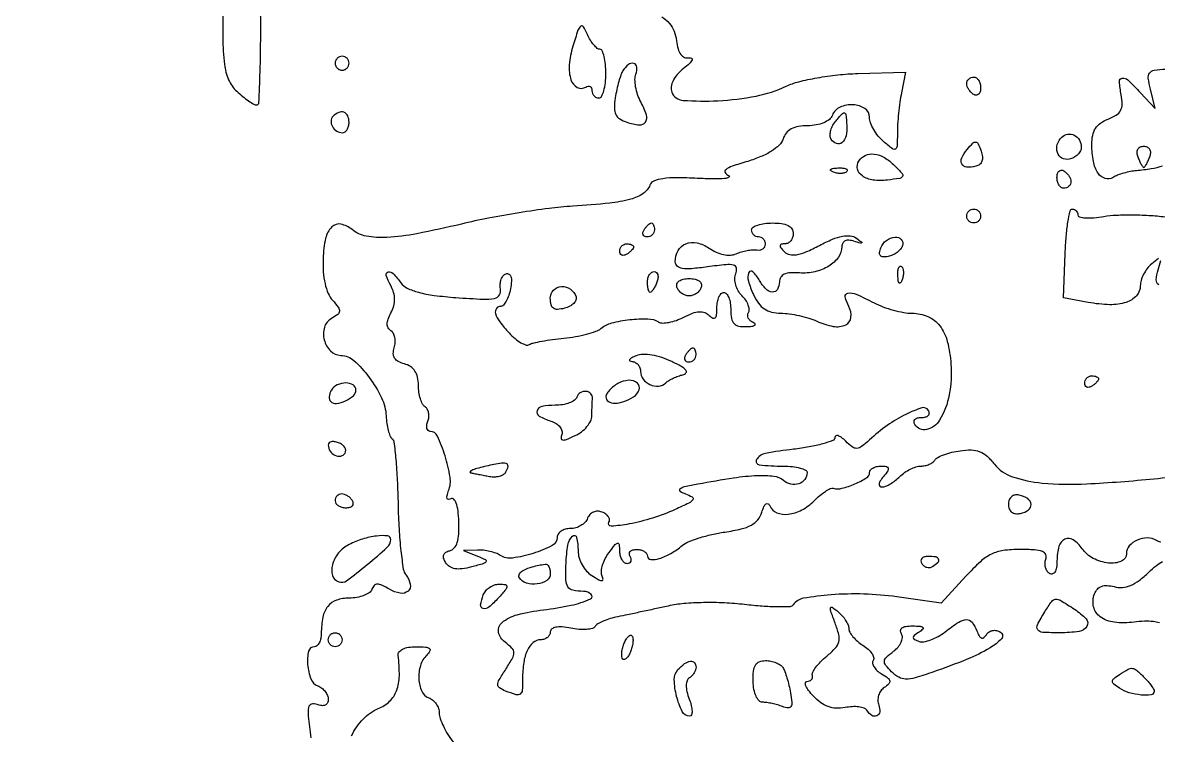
# Model space of a CAD drawing. Extents: x 0 to 4160, y 0 to 3120.
# Drawn here: x 3334 to 3497.6, y 1982.2 to 2084.8 of the extents above; entities that cross this region are included whole.
import ezdxf

# ---------------------------------------------------------------- set-up
doc = ezdxf.new("R2010")
doc.units = 0

msp = doc.modelspace()

# ---------------------------------------------------------------- linework, layer by layer
for points in [[(4159.499279, 606.274193, 0.000001), (4159.667734, 974.478125, 0.000057), (4159.806661, 1380.08378, 0.000034), (4159.883999, 1862.25), (4160, 3120), (3296.563358, 3120), (2433.126717, 3120)], [(757.647081, 3119.740147, 0.000002), (520.492565, 3119.487217, 0.4139)], [(1964.75, 0.149832, 0.000016), (2717.930904, 0.232101, 0.000028), (3351.473438, 0.357111)], [(3362.833989, 2091.705702, 0.002941), (3362.816257, 2082.661292, 0.02849), (3363.049606, 2078.833432, 0.0726), (3363.646093, 2076.61616, 0.103626), (3364.817173, 2074.955702, 0.017301), (3365.678932, 2074.206828, 0.021463), (3366.532328, 2073.574208, 0.020384), (3367.2792, 2073.111943, 0.12877), (3367.708187, 2072.999048, 0.402619), (3368.023688, 2073.301522, 0.002315), (3368.186134, 2077.772092, 0.007613), (3368.272511, 2083.017759, 0.004566), (3368.223333, 2089.249048, -0.006128)], [(3426.055422, 2085.685429, -0.069688), (3427.157331, 2084.715527, -0.081878), (3427.8394, 2083.59422, -0.067208), (3428.185135, 2082.233863, 0.039174), (3428.413401, 2081.065699, 0.091397), (3428.802384, 2080.267729, 0.13545), (3429.338861, 2079.846462, 0.145465), (3430, 2079.775103, -0.17812), (3430.365656, 2079.7119, -0.400947), (3430.437726, 2079.465403, -0.087473), (3430.049217, 2078.957194, -0.018738), (3429.201221, 2078.234007, 0.043348), (3428.29102, 2077.377013, 0.066559), (3427.684235, 2076.482293, 0.082173), (3427.417365, 2075.616612, 0.126027), (3427.507472, 2074.841123, 0.292291), (3429.127681, 2073.645725, 0.029505), (3434.150042, 2073.60595, 0.034966), (3439.641838, 2074.273593, 0.061765), (3443.978357, 2075.683077, -0.047824), (3445.791497, 2076.328645, -0.017697), (3448.445173, 2076.897274, -0.017246), (3451.42352, 2077.320657, -0.019058), (3454.326326, 2077.520124), (3461.195937, 2077.729687), (3460.597969, 2074.739844, 0.014766), (3460.368733, 2073.387113, 0.009141), (3460.175653, 2071.78661, 0.009166), (3460.042756, 2070.197649, 0.016279), (3460, 2068.884787, -0.009383), (3459.965531, 2067.048152, -0.258112), (3459.724911, 2066.649209, -0.304593), (3459.291855, 2066.678902, -0.012078), (3458, 2067.732028, -0.045548), (3457.234731, 2068.51861, -0.040091), (3456.5875, 2069.463665, -0.042197), (3456.142904, 2070.417907, -0.088144), (3456, 2071.222241, 0.252022), (3455.334306, 2072.459064, 0.133666), (3453.633935, 2073.017865, 0.119003), (3451.73829, 2072.662855, 0.198124), (3450.638374, 2071.5, -0.135318), (3450.200584, 2070.906334, -0.066485), (3449.38595, 2070.425068, -0.056382), (3448.312287, 2070.106788, -0.043915), (3447.098772, 2070, 0.04123), (3445.734603, 2069.887318, 0.081336), (3444.707728, 2069.538862, 0.100479), (3443.986154, 2068.94363, 0.093631), (3443.531686, 2068.099835, -0.124381), (3442.988983, 2067.224169, -0.051049), (3441.882512, 2066.353898, -0.042148), (3440.337472, 2065.549108, -0.027223), (3438.43551, 2064.87302, 0.00965), (3436.203512, 2064.166882, 0.0807), (3435.270863, 2063.673294, 0.398459), (3435.199408, 2063.243199, 0.148296), (3435.721211, 2062.818963, -0.636963), (3435.732619, 2062.582976, -0.099802), (3435.118438, 2062.402474, -0.025574), (3433.489109, 2062.34418, -0.009222), (3431.171343, 2062.422589, 0.011583), (3428.188249, 2062.509406, 0.036727), (3426.197101, 2062.37482, 0.058683), (3424.923128, 2062.038449, 0.210273), (3424.344024, 2061.454129, -0.155333), (3423.369835, 2060.236068, -0.080446), (3421.57835, 2059.420011, -0.041603), (3418.55011, 2058.857287, -0.008993), (3413.237788, 2058.417568, 0.015687), (3409.814276, 2058.088001, 0.007872), (3405.513283, 2057.46836, 0.007808), (3401.080903, 2056.687219, 0.011452), (3397.212007, 2055.850601, -0.010742), (3390.770319, 2054.448054, -0.03551), (3386.462269, 2053.92024, -0.056604), (3383.473043, 2054.106313, -0.130094), (3381.443412, 2055.046964, 0.122524), (3379.825471, 2055.826309, 0.251853), (3378.516363, 2055.437957, 0.146274), (3377.622709, 2053.796208, 0.042059), (3377.261273, 2050.894574, 0.027612), (3377.290741, 2048.975332, 0.037727), (3377.542175, 2047.265208, 0.043476), (3377.989931, 2045.859165, 0.085298), (3378.617238, 2044.870454, -0.021623), (3379.453507, 2043.861992, -0.179143), (3379.623319, 2043.302273, -0.219744), (3379.370689, 2042.831565, -0.033863), (3378.459142, 2042.237073, 0.194752), (3377.46145, 2040.992924, 0.136446), (3377.425107, 2039.175818, 0.134883), (3378.334047, 2037.585987, 0.189835), (3379.817388, 2036.944671, -0.17721), (3381.705755, 2036.182432, -0.048654), (3383.901577, 2033.773441, -0.0489), (3385.687032, 2030.822922, -0.100027), (3386.345776, 2028.211186, 0.023102), (3386.447122, 2027.134789, 0.028165), (3386.64455, 2026.142432, 0.028692), (3386.899598, 2025.346409, 0.142131), (3387.18121, 2024.975817, -0.206902), (3387.468972, 2024.478009, -0.005853), (3387.731814, 2021.968967, -0.011007), (3387.945225, 2018.953602, -0.007236), (3388.064111, 2015.475817, 0.009726), (3388.202224, 2011.949843, 0.013284), (3388.472651, 2008.782326, 0.01008), (3388.818002, 2006.179161, 0.131505), (3389.206564, 2005.293805, -0.115475), (3389.830402, 2003.986184, -0.277344), (3389.499806, 2003.007865, -0.223215), (3388.365903, 2002.700628, -0.089823), (3386.822986, 2003.270479, 0.021957), (3385.731255, 2003.851466, 0.113791), (3385.068614, 2003.998627, 0.20759), (3384.619711, 2003.799537, 0.099461), (3384.286013, 2003.25, -0.158031), (3383.912946, 2002.770222, -0.057689), (3383.140965, 2002.367188, -0.049978), (3382.132199, 2002.092309, -0.041563), (3381.023655, 2002, 0.082724), (3379.19087, 2001.694678, 0.143713), (3377.941461, 2000.810956, 0.11974), (3377.226473, 1999.257554, 0.048292), (3377, 1996.918213, -0.050159), (3376.926179, 1996.184194, -0.070137), (3376.70625, 1995.563475, -0.090276), (3376.381752, 1995.1459, -0.184582), (3376, 1995, 0.348299), (3375.166863, 1994.339513, 0.079821), (3375.030542, 1992.418838, 0.069472), (3375.507755, 1990.354387, 0.212751), (3376.5, 1989.361626, -0.07261), (3377.07344, 1989.039833, -0.063983), (3377.559375, 1988.555128, -0.066863), (3377.888162, 1987.987943, -0.098269), (3378, 1987.424396, -0.110425), (3377.884563, 1986.908076, -0.17683), (3377.56731, 1986.593704, -0.139435), (3377.056689, 1986.514591, -0.060834), (3376.385399, 1986.68235, 0.157687), (3375.594083, 1986.724813, 0.289199), (3375.170798, 1986.269145, 0.072663), (3375.119462, 1985.001132, 0.006851), (3375.487965, 1981.900965, 0.013637)], [(3498.20938, 2064.188213, -0.041929), (3496.568565, 2063.777115, -0.02116), (3494.449502, 2063.522952, 0.029095), (3493.5684, 2063.403067, 0.021793), (3492.616142, 2063.173074, 0.022195), (3491.735954, 2062.876551, 0.046094), (3491.087699, 2062.554201, -0.215587), (3489.934084, 2062.404671, -0.176305), (3488.93026, 2063.159575, -0.098297), (3488.245153, 2064.869846, -0.044912), (3488.015313, 2067.274751, -0.049953), (3488.142244, 2068.616726, -0.094366), (3488.546337, 2069.621718, -0.099427), (3489.274135, 2070.374264, -0.06022), (3490.375135, 2070.952526, 0.048712), (3491.535784, 2071.528536, 0.129755), (3492.16422, 2072.196774, 0.126681), (3492.389398, 2073.098841, 0.045404), (3492.258558, 2074.427775, -0.027243), (3491.994464, 2076.380757, -0.403811), (3492.393972, 2076.867148, -0.222972), (3493.202786, 2076.596255, -0.013778), (3495.033936, 2074.75), (3497.145782, 2072.5), (3496.464483, 2075.25, -0.026574), (3496.157106, 2076.850684, -0.197553), (3496.347561, 2077.585821, -0.19508), (3497.00177, 2077.979658, -0.025839), (3498.641592, 2078.152314, 0.00423)], [(3497.622917, 2050.897548, 0.010585), (3496.644246, 2050.119713, 0.056697), (3496.015011, 2049.464007, 0.043441), (3495.482997, 2048.624226, 0.044529), (3495.119767, 2047.737733, 0.075109), (3495, 2046.944943, -0.187444), (3494.443128, 2045.5117, -0.13115), (3492.967348, 2044.568251, -0.084064), (3490.598338, 2044.233773, -0.039514), (3487.513709, 2044.563406), (3483.939991, 2045.23384), (3484.175664, 2051.61692, -0.011664), (3484.323235, 2054.064062, -0.01911), (3484.575442, 2056.12497, -0.013711), (3484.881501, 2057.738937, -0.352604), (3485.205668, 2058, -0.105228), (3485.508749, 2057.9355, -0.099197), (3485.766665, 2057.752492, -0.096373), (3485.939538, 2057.479056, -0.093175), (3486, 2057.157418, 0.350351), (3486.230238, 2056.869168, 0.041278), (3487.101562, 2056.746078, 0.035146), (3488.312213, 2056.76113, 0.020647), (3489.75, 2056.94031, -0.030323), (3491.565646, 2057.131005, -0.013418), (3493.977229, 2057.172447, -0.013224), (3496.542356, 2057.07981, -0.017363), (3498.87461, 2056.852238, 0.034861)], [(3497.649755, 2047.10613, -0.268284), (3497.302547, 2047.827831, -0.057944), (3497.576858, 2049.242158, 0.007877), (3497.97913, 2050.582476, 0.27989)], [(3497.942526, 2010.026643, -0.076708), (3497.340242, 2010.284098, 0.140375), (3496.043171, 2010.654475, 0.102892), (3494.570405, 2010.346959, 0.110343), (3493.419273, 2009.506408, 0.182045), (3493, 2008.393011, -0.303014), (3492.272338, 2007.30255, -0.127147), (3490.441016, 2007.042643, -0.09208), (3488.223606, 2007.717885, -0.120717), (3486.636621, 2009.108409, 0.089858), (3485.343621, 2010.388931, 0.26724), (3484.146088, 2010.483782, 0.218225), (3483.278887, 2009.449697, 0.067134), (3483, 2007.381966, -0.034086), (3482.932397, 2006.391469, -0.097741), (3482.709199, 2005.742293, -0.200144), (3482.360729, 2005.477545, -0.204849), (3481.931826, 2005.542134, -0.109884), (3481.564485, 2005.900093, -0.081902), (3481.33511, 2006.419289, -0.076891), (3481.27569, 2007.017004, -0.078162), (3481.400442, 2007.601151, 0.199875), (3481.382092, 2008.253014, 0.199768), (3480.906519, 2008.699407, 0.075459), (3479.775786, 2008.938975, 0.014538), (3477.67747, 2009, 0.03349), (3475.253263, 2008.837443, 0.081428), (3473.544369, 2008.315537, 0.071112), (3471.957254, 2007.227657, 0.021119), (3469.871638, 2005.143246), (3466.325566, 2001.286493), (3459.912783, 2002.17614, 0.026731), (3455.181172, 2002.576444, 0.027108), (3450.456097, 2002.46656, 0.023521), (3446.471476, 2001.967945, 0.203421), (3445, 2001.018771, -0.237551), (3444.534083, 2000.759504, -0.011915), (3442.7375, 2000.728043, -0.017014), (3440.527049, 2000.817268, -0.011286), (3438, 2001.063005, 0.018391), (3435.100996, 2001.303392, 0.016169), (3432.064567, 2001.344743, 0.016763), (3429.236325, 2001.196854, 0.03252), (3427, 2000.857075, -0.000996), (3425.074737, 2000.439051, -0.00081), (3423.010467, 1999.998649, -0.000818), (3421.107529, 1999.599143, -0.002137), (3419.73776, 1999.320012, 0.023844), (3418.641705, 1999.046635, 0.027758), (3417.632259, 1998.680888, 0.028469), (3416.827019, 1998.281897, 0.125722), (3416.448987, 1997.917459, -0.194794), (3416.052733, 1997.627053, -0.043366), (3415.207262, 1997.489742, -0.038889), (3414.133607, 1997.493408, -0.029069), (3412.961227, 1997.657755, 0.026754), (3411.701563, 1997.840282, 0.067203), (3410.77644, 1997.799734, 0.118306), (3410.212057, 1997.552068, 0.234606), (3410, 1997.125, -0.123043), (3409.892791, 1996.695939, -0.100771), (3409.590803, 1996.330469, -0.090965), (3409.1391, 1996.084916, -0.07929), (3408.606989, 1996, 0.179114), (3407.533287, 1995.602622, 0.10663), (3406.698877, 1994.503644, 0.072831), (3406.17005, 1992.741409, 0.036549), (3406, 1990.418213, -0.015644), (3405.946521, 1988.709348, -0.222587), (3405.661014, 1988.187479, -0.236296), (3405.088448, 1988.090325, -0.017604), (3403.545902, 1988.620759, -0.055864), (3402.691782, 1989.063277, -0.254571), (3402.440991, 1989.541946, -0.129632), (3402.638509, 1990.245312, -0.012112), (3403.59639, 1991.787453, 0.015701), (3404.559448, 1993.363048, 0.137473), (3404.755302, 1994.149718, 0.193196), (3404.475356, 1994.792203, 0.036721), (3403.48389, 1995.635438, -0.18375), (3402.546507, 1997.078815, -0.277021), (3403.016305, 1998.459593, -0.112985), (3405.236551, 1999.607974, -0.033622), (3409.013426, 2000.315184, 0.022432), (3412.986103, 2000.96748, 0.055628), (3415.78229, 2001.890206, 0.534782), (3415.885976, 2002.537882, 0.18613), (3414.802984, 2002.969591, -0.042939), (3413.253326, 2003.120537, -0.20948), (3412.540545, 2003.603913, -0.136203), (3412.242143, 2004.599682, -0.015069), (3412.265477, 2007, -0.030767), (3412.532828, 2009.628318, -0.156453), (3413.194808, 2010.921011, -0.596118), (3413.791166, 2010.744356, -0.051969), (3414, 2008.740547, 0.075496), (3414.145042, 2007.785431, 0.052929), (3414.576631, 2006.784696, 0.052682), (3415.211967, 2005.891355, 0.072397), (3415.963, 2005.25518, 0.010652), (3416.999624, 2004.638095, 0.136194), (3417.434207, 2004.529478, 0.448837), (3417.591249, 2004.715464, 0.056022), (3417.440934, 2005.293327, -0.119337), (3417.360001, 2005.917936, -0.048172), (3417.536121, 2006.765141, -0.044073), (3417.911854, 2007.680969, -0.042501), (3418.446131, 2008.528694, -0.007327), (3419.356976, 2009.697546, -0.189674), (3419.698377, 2009.892693, -0.426659), (3419.909306, 2009.728258, -0.020981), (3419.968197, 2008.75, 0.058472), (3420.059091, 2008.080719, 0.076549), (3420.301744, 2007.514062, 0.094319), (3420.652537, 2007.134081, 0.160671), (3421.059017, 2007, 0.108972), (3421.413961, 2007.078288, 0.182303), (3421.6254, 2007.29375, 0.161196), (3421.656512, 2007.6179, 0.082592), (3421.5, 2008, -0.139169), (3421.392057, 2008.379648, -0.191142), (3421.521475, 2008.70625, -0.138808), (3421.889346, 2008.926733, -0.066118), (3422.440983, 2009, -0.060238), (3423.037172, 2008.927911, -0.078981), (3423.542039, 2008.715469, -0.097107), (3423.880099, 2008.400824, -0.158213), (3424, 2008.031385, 0.397513), (3424.457546, 2007.546815, 0.088889), (3425.697857, 2007.69632, 0.056438), (3427.372207, 2008.4241, 0.043913), (3429, 2009.563134, -0.077665), (3429.879156, 2010.09408, -0.020498), (3431.428107, 2010.654744, -0.020297), (3433.265679, 2011.154837, -0.019591), (3435.159513, 2011.511108, 0.020698), (3437.484221, 2011.953765, 0.065303), (3438.965944, 2012.511442, 0.09854), (3439.902986, 2013.279849, 0.097964), (3440.476814, 2014.349974, -0.027498), (3440.783706, 2015.185816, -0.128143), (3441.096556, 2015.587453, -0.337353), (3441.389318, 2015.588451, -0.13378), (3441.650635, 2015.25, 0.204), (3442.632722, 2014.284648, 0.1236), (3444.274788, 2014.072682, 0.093376), (3446.223346, 2014.683543, 0.073983), (3448, 2016, -0.022043), (3448.820721, 2016.751378, -0.029308), (3449.632813, 2017.354301, -0.029555), (3450.339775, 2017.759972, -0.182001), (3450.75, 2017.801875, 0.129366), (3452.021645, 2017.800648, 0.03778), (3453.886786, 2018.443388, 0.03449), (3455.576568, 2019.315258, 0.262145), (3456, 2020.067388, -0.169676), (3456.124325, 2020.4232, -0.094479), (3456.476593, 2020.726045, -0.075086), (3457.001816, 2020.930852, -0.055536), (3457.622445, 2021, -0.035496), (3458.434686, 2020.942264, -0.304492), (3458.691858, 2020.71069, -0.217533), (3458.618371, 2020.310961, -0.020633), (3458, 2019.5, 0.031399), (3457.541636, 2018.871272, 0.1101), (3457.371811, 2018.402913, 0.253076), (3457.480517, 2018.120306, 0.178832), (3457.806127, 2018, 0.099591), (3458.312718, 2018.101915, 0.033637), (3458.989032, 2018.440625, 0.031899), (3459.705609, 2018.925961, 0.031584), (3460.357143, 2019.5, -0.044167), (3461.042678, 2020.074053, -0.036728), (3461.860789, 2020.559375, -0.038195), (3462.682209, 2020.892849, -0.077477), (3463.369554, 2021, 0.05284), (3463.988632, 2021.065608, 0.048695), (3464.598311, 2021.259882, 0.052039), (3465.109552, 2021.545699, 0.101209), (3465.428743, 2021.884704, -0.13768), (3465.831849, 2022.255432, -0.029067), (3466.716513, 2022.641855, -0.028391), (3467.829697, 2022.982474, -0.023615), (3469.044826, 2023.219887, -0.042248), (3470.642631, 2023.317928, -0.087718), (3471.863217, 2023.072854, -0.088841), (3472.915969, 2022.426892, -0.044206), (3473.991839, 2021.283245, 0.146213), (3476.575365, 2019.462488, 0.05814), (3480.862703, 2018.56035, 0.036274), (3487.285378, 2018.440044, 0.011018), (3497, 2019.178033, -0.004403), (3501.688521, 2019.596651, -0.002861)], [(3497.759057, 1998.44305, 0.042246), (3496.855545, 1998.615855, 0.035961), (3495.597588, 1998.656934, 0.021439), (3494.103982, 1998.534005, -0.060142), (3491.271909, 1998.520272, -0.126697), (3489.23437, 1999.304336, -0.182803), (3488.27166, 2000.742829, -0.14975), (3488.400276, 2002.600719, -0.091672), (3488.816821, 2003.28128, -0.122105), (3489.414703, 2003.686563, -0.102176), (3490.217745, 2003.807163, -0.050342), (3491.242324, 2003.646882, 0.08447), (3492.41575, 2003.544254, 0.078334), (3493.590362, 2003.828778, 0.062114), (3494.835573, 2004.538549, 0.03047), (3496.230173, 2005.720519, -0.021092), (3497.294618, 2006.657515, -0.048206), (3498.186363, 2007.245961, -0.106138)], [(3381.364076, 1982.166883, -0.078108), (3383.025624, 1984.584881, -0.105424), (3385.205588, 1986.085157, 0.091852), (3386.846379, 1987.150539, 0.113875), (3387.84917, 1988.664746, 0.086768), (3388.247964, 1990.794963, 0.035289), (3388.074646, 1993.75, -0.205228), (3388.215387, 1994.247481, -0.110274), (3388.723963, 1994.650898, -0.073757), (3389.565038, 1994.914477, -0.03913), (3390.656163, 1995, -0.015838), (3392.033494, 1994.956362, -0.150468), (3392.578367, 1994.75, -0.372956), (3392.649915, 1994.389845, -0.066987), (3392.2, 1993.8, 0.121706), (3391.293178, 1992.298033, 0.087624), (3391.04577, 1990.347259, 0.096665), (3391.477391, 1988.593989, 0.194985), (3392.5, 1987.638374, -0.085513), (3393.073424, 1987.296966, -0.066244), (3393.559375, 1986.754904, -0.066056), (3393.887866, 1986.102834, -0.08388), (3394, 1985.439114, 0.084026), (3394.134884, 1984.642146, 0.028069), (3394.5875, 1983.545522, 0.027022), (3395.23455, 1982.365571, 0.027731), (3396, 1981.272871, -0.031515)]]:
    msp.add_lwpolyline(points, format="xyb")
for points in [[(3413.240796, 2081.432925, 0.053891), (3412.729704, 2078.776907, 0.098206), (3412.978598, 2076.590693, 0.197733), (3413.875475, 2075.524961, 0.264514), (3415.113307, 2075.570027, -0.096707), (3415.451507, 2075.69762, -0.174428), (3415.739534, 2075.645971, -0.171182), (3415.932242, 2075.421269, -0.09272), (3416, 2075.059017, 0.093332), (3416.076123, 2074.654762, 0.09642), (3416.29375, 2074.311086, 0.099167), (3416.618444, 2074.081062, 0.105053), (3417, 2074, 0.277684), (3417.385692, 2074.232098, 0.052312), (3417.70625, 2075.028125, 0.042582), (3417.927458, 2076.158889, 0.027026), (3418, 2077.5, 0.022838), (3417.938699, 2078.841371, 0.036553), (3417.751139, 2079.971875, 0.041875), (3417.481097, 2080.783531, 0.300023), (3417.152814, 2081, -0.175065), (3416.763265, 2081.140705, -0.043984), (3416.276222, 2081.623621, -0.039531), (3415.783189, 2082.310273, -0.03101), (3415.358335, 2083.122966, 0.031226), (3414.768998, 2084.24911, 0.45253), (3414.376229, 2084.31909, 0.144765), (3413.986447, 2083.761008, 0.006089)], [(3379, 2079, 0.099038), (3379.076342, 2078.618362, 0.097945), (3379.29375, 2078.29375, 0.097945), (3379.618362, 2078.076342, 0.099038), (3380, 2078, 0.099038), (3380.381638, 2078.076342, 0.097945), (3380.70625, 2078.29375, 0.097945), (3380.923658, 2078.618362, 0.099038), (3381, 2079, 0.099038), (3380.923658, 2079.381638, 0.097945), (3380.70625, 2079.70625, 0.097945), (3380.381638, 2079.923658, 0.099038), (3380, 2080, 0.099038), (3379.618362, 2079.923658, 0.097945), (3379.29375, 2079.70625, 0.097945), (3379.076342, 2079.381638, 0.099038)], [(3420.46212, 2077.938709, 0.054824), (3420.179669, 2077.344976, 0.014833), (3419.866643, 2076.35011, 0.01483), (3419.576565, 2075.192427, 0.014886), (3419.356035, 2074.021035, 0.034776), (3419.228233, 2072.552245, 0.115428), (3419.431467, 2071.610607, 0.142242), (3419.999534, 2070.969409, 0.064057), (3421.028292, 2070.49102, 0.052396), (3422.82254, 2070.122385, 0.274128), (3423.699155, 2070.532056, 0.235267), (3423.841767, 2071.571257, 0.041435), (3423.035297, 2073.434046, -0.041215), (3422.581902, 2074.480041, -0.038375), (3422.293119, 2075.611404, -0.040702), (3422.196624, 2076.659091, -0.094503), (3422.335739, 2077.432539, 0.115114), (3422.474898, 2078.440536, 0.313424), (3422.034842, 2078.963534, 0.235232), (3421.2395, 2078.803795, 0.089476)], [(3472, 2075.440983, -0.066118), (3471.926733, 2074.889346, -0.138808), (3471.70625, 2074.521475, -0.191142), (3471.379648, 2074.392057, -0.139169), (3471, 2074.5, -0.06081), (3470.617485, 2074.806203, -0.051032), (3470.29375, 2075.2129, -0.053229), (3470.073302, 2075.653442, -0.089642), (3470, 2076.059017, -0.105429), (3470.076556, 2076.418051, -0.099231), (3470.29375, 2076.723586, -0.096318), (3470.618268, 2076.928382, -0.092995), (3471, 2077, -0.153634), (3471.381379, 2076.879982, -0.097988), (3471.70625, 2076.542039, -0.080552), (3471.925455, 2076.037096, -0.062283)], [(3378.693853, 2071.36052, 0.191124), (3378.401415, 2070.683432, 0.139481), (3378.603969, 2069.880661, 0.123736), (3379.230079, 2069.235684, 0.139398), (3380.059017, 2069, 0.156819), (3380.417907, 2069.1154, 0.097386), (3380.723586, 2069.440625, 0.079459), (3380.929934, 2069.926402, 0.06085), (3381, 2070.5, 0.103624), (3380.806289, 2071.424643, 0.202875), (3380.269246, 2071.932483, 0.1934), (3379.508765, 2071.913511, 0.094876)], [(3452.723564, 2070.01969, -0.075888), (3452.611874, 2068.558718, -0.155285), (3452.031221, 2067.580967, -0.27132), (3451.23833, 2067.422792, -0.17275), (3450.483008, 2068.027493, -0.125222), (3450.321729, 2068.540805, -0.068039), (3450.375289, 2069.203958, -0.06101), (3450.623015, 2069.908014, -0.058198), (3451.036355, 2070.543805, -0.00634), (3452.083306, 2071.773243, -0.296753), (3452.385092, 2071.85864, -0.300753), (3452.582454, 2071.617214, -0.006458)], [(3486.5, 2066.930362, -0.116239), (3486.367716, 2066.369032, -0.081527), (3485.985938, 2065.840514, -0.07497), (3485.418768, 2065.424483, -0.073371), (3484.75, 2065.190371, -0.174075), (3483.711737, 2065.352011, -0.189122), (3483.057157, 2066.132592, -0.15661), (3483.041889, 2067.280528, -0.122609), (3483.6875, 2068.354167, -0.160898), (3484.536369, 2068.781457, -0.155204), (3485.486828, 2068.627412, -0.143436), (3486.226562, 2067.933348, -0.133869)], [(3471.28518, 2064.161603, -0.073121), (3469.967681, 2064.049926, -0.265856), (3469.291656, 2064.493912, -0.234032), (3469.282791, 2065.362673, -0.06086), (3470.060405, 2066.572784, -0.017256), (3470.885246, 2067.499628, -0.234451), (3471.298347, 2067.649708, -0.263426), (3471.6367, 2067.404427, -0.021235), (3472.066356, 2066.34695, -0.055817), (3472.258839, 2065.532024, -0.116455), (3472.186728, 2064.887619, -0.144293), (3471.853864, 2064.431004, -0.106331)], [(3494.638374, 2065.5, 0.015549), (3494.879681, 2064.925259, 0.023203), (3495.128913, 2064.440625, 0.019892), (3495.35928, 2064.074143, 0.247326), (3495.5, 2064, 0.247326), (3495.64072, 2064.074143, 0.019892), (3495.871087, 2064.440625, 0.023203), (3496.120319, 2064.925259, 0.015549), (3496.361626, 2065.5, 0.074756), (3496.496379, 2066.110696, 0.14841), (3496.385989, 2066.589205, 0.165571), (3496.041375, 2066.892209, 0.098585), (3495.5, 2067, 0.098585), (3494.958625, 2066.892209, 0.165571), (3494.614011, 2066.589205, 0.14841), (3494.503621, 2066.110696, 0.074756)], [(3459.618023, 2064.25, -0.015071), (3460.671402, 2063.138057, -0.308298), (3460.728425, 2062.702282, -0.240951), (3460.33384, 2062.414634, -0.010205), (3458.567629, 2062.171822, -0.061497), (3456.508335, 2062.185472, -0.114857), (3454.95505, 2062.766906, -0.18809), (3454.262908, 2063.752861, -0.201098), (3454.446149, 2064.912868, -0.149285), (3455.38529, 2065.737955, -0.138865), (3456.654065, 2065.927756, -0.104412), (3458.127398, 2065.41396, -0.059742)], [(3452.729167, 2063.395833, -0.126455), (3452.402231, 2063.202593, -0.060344), (3451.916927, 2063.123424, -0.05415), (3451.359369, 2063.160852, -0.051402), (3450.8125, 2063.316886, -0.054073), (3450.395823, 2063.538436, -0.470617), (3450.37858, 2063.720685, -0.168741), (3450.670344, 2063.862007, -0.018894), (3451.416667, 2063.921053, -0.028489), (3452.112848, 2063.910055, -0.077125), (3452.592839, 2063.799335, -0.208169), (3452.77538, 2063.614691, -0.296942)], [(3485, 2061.940983, -0.105429), (3484.923444, 2061.581949, -0.099231), (3484.70625, 2061.276414, -0.096318), (3484.381732, 2061.071618, -0.092995), (3484, 2061, -0.153634), (3483.618621, 2061.120018, -0.097988), (3483.29375, 2061.457961, -0.080552), (3483.074545, 2061.962904, -0.062283), (3483, 2062.559017, -0.066118), (3483.073267, 2063.110654, -0.138808), (3483.29375, 2063.478525, -0.191142), (3483.620352, 2063.607943, -0.139169), (3484, 2063.5, -0.06081), (3484.382515, 2063.193797, -0.051032), (3484.70625, 2062.7871, -0.053229), (3484.926698, 2062.346558, -0.089642)], [(3472, 2057, -0.099038), (3471.923658, 2056.618362, -0.097945), (3471.70625, 2056.29375, -0.097945), (3471.381638, 2056.076342, -0.099038), (3471, 2056, -0.099038), (3470.618362, 2056.076342, -0.097945), (3470.29375, 2056.29375, -0.097945), (3470.076342, 2056.618362, -0.099038), (3470, 2057, -0.099038), (3470.076342, 2057.381638, -0.097945), (3470.29375, 2057.70625, -0.097945), (3470.618362, 2057.923658, -0.099038), (3471, 2058, -0.099038), (3471.381638, 2057.923658, -0.097945), (3471.70625, 2057.70625, -0.097945), (3471.923658, 2057.381638, -0.099038)], [(3445, 2054.5, -0.078509), (3444.909471, 2053.926996, -0.090584), (3444.6475, 2053.440625, -0.10078), (3444.257657, 2053.115468, -0.124206), (3443.8, 2053, 0.054527), (3443.278563, 2052.942965, 0.335724), (3443.114341, 2052.75, 0.190211), (3443.220343, 2052.428655, 0.022712), (3443.734899, 2051.865101, 0.143103), (3444.494792, 2051.448861, 0.098842), (3445.48145, 2051.429319, 0.058434), (3446.833477, 2051.83864, 0.017446), (3448.781351, 2052.769016, -0.020276), (3450.662486, 2053.654481, -0.051562), (3452.103951, 2054.094641, -0.075771), (3453.223691, 2054.141784, -0.127954), (3454.096451, 2053.809583, -0.006075), (3454.838065, 2053.268437, -0.422942), (3454.855856, 2053.130225, -0.306602), (3454.696181, 2053.080208, -0.004946), (3453.75, 2053.374283, 0.057423), (3453.024175, 2053.518779, 0.126318), (3452.47045, 2053.424005, 0.167382), (3452.126911, 2053.102352, 0.122253), (3452, 2052.59106, -0.158761), (3451.508506, 2051.082165, -0.096848), (3450.122123, 2049.796003, -0.082809), (3448.124894, 2048.976008, -0.07524), (3445.900386, 2048.810767, 0.031397), (3444.574095, 2048.828377, 0.092866), (3443.691885, 2048.617436, 0.150302), (3443.188037, 2048.177068, 0.139433), (3443, 2047.515884, -0.127441), (3442.72019, 2046.435914, -0.293554), (3442.012347, 2046.055901, -0.181778), (3441.046165, 2046.508394, -0.065837), (3440.124693, 2047.74167, 0.069711), (3439.19286, 2048.968957, 0.531849), (3438.60273, 2048.852152, 0.170909), (3438.530894, 2047.64096, 0.038874), (3439.260484, 2045.684952, 0.04861), (3439.988937, 2044.446989, 0.086529), (3440.836112, 2043.626893, 0.090694), (3441.881368, 2043.165569, 0.058029), (3443.202947, 2043.007802, -0.033305), (3444.418162, 2042.923243, -0.020048), (3445.841368, 2042.669926, -0.020035), (3447.242195, 2042.302818, -0.032802), (3448.389177, 2041.86854, 0.061227), (3450.772501, 2041.117624, 0.154367), (3452.557678, 2041.339024, 0.264532), (3453.317686, 2042.394927, 0.150637), (3453.00794, 2043.985163, -0.069479), (3452.502543, 2045.358345, -0.435251), (3452.882821, 2045.905798, -0.141451), (3454.085572, 2045.738268, -0.015324), (3456.635693, 2044.506161, 0.03131), (3457.924407, 2043.933547, 0.022229), (3459.430454, 2043.449327, 0.022541), (3460.915449, 2043.114828, 0.043562), (3462.127555, 2043.006161, -0.101869), (3464.40841, 2042.531016, -0.128239), (3466.102167, 2041.206948, -0.100775), (3467.199631, 2038.94275, -0.045932), (3467.721488, 2035.681313, -0.062304), (3467.466892, 2031.264849, -0.090109), (3466.086559, 2027.61719, -0.20364), (3464.235797, 2026.274804, -0.321141), (3462.5, 2027, -0.146489), (3462.397987, 2027.379403, -0.191582), (3462.538811, 2027.70625, -0.134005), (3462.925364, 2027.927049, -0.063222), (3463.5, 2028, 0.064429), (3464.073753, 2028.074241, 0.13604), (3464.458307, 2028.298414, 0.19146), (3464.596401, 2028.630346, 0.143341), (3464.490187, 2029.015877, 0.342823), (3463.521382, 2029.376879, 0.039949), (3461.231133, 2028.45228, 0.03818), (3458.541866, 2026.840691, 0.032952), (3455.985073, 2024.764284, -0.023552), (3454.8566, 2023.812105, -0.151577), (3454.164645, 2023.557237, -0.176626), (3453.506727, 2023.759025, -0.034552), (3452.557145, 2024.585712, 0.031161), (3451.95816, 2025.114352, 0.082596), (3451.457411, 2025.3853, 0.207903), (3451.143865, 2025.360539, 0.277303), (3451, 2025.121085, -0.310525), (3450.701256, 2024.686438, -0.022443), (3449.243214, 2024.200701, -0.025177), (3447.311722, 2023.755867, -0.015841), (3445.019452, 2023.422691, 0.017912), (3440.988986, 2022.819816, 0.214191), (3439.726119, 2021.944104, 0.549204), (3440.106422, 2021.180311, 0.026095), (3443.559017, 2021, -0.025848), (3444.87759, 2020.93179, -0.040915), (3445.989211, 2020.723586, -0.049454), (3446.775671, 2020.422373, -0.283824), (3447, 2020.059017, -0.161968), (3446.67286, 2019.075618, -0.15303), (3445.814769, 2018.456781, -0.135477), (3444.668465, 2018.39737, -0.11936), (3443.59041, 2018.924967, 0.144551), (3442.218246, 2019.514204, 0.040465), (3439.860411, 2019.602928, 0.027105), (3436.408797, 2019.265425, 0.008444), (3431.274204, 2018.391663, 0.007719), (3429.311949, 2017.992089, 0.112367), (3428.675728, 2017.692477, 0.524042), (3428.693961, 2017.381187, 0.052429), (3429.496877, 2017.001095, -0.04989), (3430.431823, 2016.564285, -0.430929), (3430.521845, 2016.162221, -0.131726), (3429.971229, 2015.683802, -0.008042), (3427.980212, 2014.752967, -0.029242), (3424.741944, 2013.523804, -0.028362), (3421.349423, 2012.666223, -0.034031), (3418.778119, 2012.348731, -0.605969), (3418.444546, 2012.910273, 0.167794), (3418.530276, 2013.291708, 0.12084), (3418.378665, 2013.704587, 0.092102), (3418.00212, 2014.088187, 0.061223), (3417.456402, 2014.378356, 0.091799), (3416.817199, 2014.496868, 0.10109), (3416.201006, 2014.371154, 0.102836), (3415.69136, 2014.016692, 0.098248), (3415.355157, 2013.483141, -0.099123), (3414.996437, 2012.916036, -0.066855), (3414.397134, 2012.435673, -0.063814), (3413.659225, 2012.110813, -0.071938), (3412.893011, 2012, 0.064492), (3412.169289, 2011.906262, 0.082169), (3411.556072, 2011.631253, 0.09878), (3411.145835, 2011.223411, 0.148938), (3411, 2010.74469, -0.282153), (3410.271936, 2009.557208, -0.041092), (3407.534554, 2008.436333, -0.04232), (3404.558119, 2007.76475, -0.17749), (3402.79487, 2008.147939, 0.056089), (3402.155717, 2008.459253, 0.028166), (3401.292868, 2008.71193, 0.027559), (3400.360631, 2008.875272, 0.036474), (3399.5, 2008.914402), (3397.5, 2008.859429), (3399.5, 2008.044297, -0.017135), (3400.638295, 2007.534219, -0.427634), (3400.731751, 2007.239477, -0.199232), (3400.384959, 2006.961136, -0.006588), (3398.642666, 2006.479235, -0.031805), (3397.285717, 2006.213931, -0.074765), (3396.256186, 2006.234279, -0.102683), (3395.486402, 2006.536099, -0.108834), (3394.918998, 2007.114653, -0.062492), (3394.627901, 2007.742678, -0.162887), (3394.634649, 2008.234249, -0.178677), (3394.931287, 2008.593455, -0.07784), (3395.516337, 2008.821399, 0.165403), (3396.159301, 2009.210307, 0.099557), (3396.591403, 2010.00031, 0.062271), (3396.815094, 2011.246092, 0.023116), (3396.827689, 2013.0301, 0.021498), (3396.7004, 2014.576015, 0.054117), (3396.439546, 2015.673898, 0.109145), (3396.082796, 2016.244406, 0.350396), (3395.667746, 2016.294656, -0.125259), (3395.314222, 2016.183609, -0.353551), (3395.118378, 2016.324769, -0.131954), (3395.116602, 2016.74771, -0.02706), (3395.34816, 2017.464907, 0.13202), (3395.552458, 2019.424407, 0.035779), (3394.834699, 2022.487609, 0.031965), (3393.750082, 2025.32092, 0.293325), (3392.692123, 2026, -0.19411), (3392.394413, 2026.120103, -0.144619), (3392.217663, 2026.431218, -0.09609), (3392.199714, 2026.905743, -0.053206), (3392.349337, 2027.467975, 0.066719), (3392.493102, 2028.073335, 0.072258), (3392.466258, 2028.678351, 0.081026), (3392.279146, 2029.190464, 0.126981), (3391.956326, 2029.526992, -0.137674), (3391.588192, 2029.927268, -0.043289), (3391.280921, 2030.688955, -0.039516), (3391.070522, 2031.639087, -0.034747), (3391, 2032.652637, 0.054417), (3390.874559, 2033.801805, 0.092032), (3390.497654, 2034.690785, 0.102264), (3389.861216, 2035.323455, 0.080884), (3388.971957, 2035.717584, -0.058915), (3388.091388, 2036.062646, -0.130376), (3387.56769, 2036.550966, -0.142318), (3387.381219, 2037.203573, -0.075873), (3387.512634, 2038.039808, 0.05961), (3387.652319, 2038.773029, 0.065483), (3387.6078, 2039.494745, 0.074337), (3387.394474, 2040.096303, 0.132781), (3387.037973, 2040.476531, -0.125029), (3386.640467, 2040.887742, -0.130117), (3386.494993, 2041.432606, -0.088974), (3386.621198, 2042.144926, -0.034654), (3387.032479, 2043.060688, 0.053184), (3387.435474, 2044.054824, 0.0719), (3387.566125, 2045.014515, 0.070904), (3387.420072, 2045.982096, 0.050044), (3387, 2047, -0.038415), (3386.359516, 2048.455259, -0.439974), (3386.622953, 2048.947779, -0.273765), (3387.337067, 2048.739518, -0.030315), (3388.467237, 2047.375693, 0.125387), (3389.389084, 2046.614932, 0.045128), (3390.998746, 2046.026838, 0.033047), (3393.285308, 2045.577543, 0.014003), (3396.396613, 2045.265535, 0.005968), (3400.344331, 2045.028358, 0.06092), (3401.976217, 2045.148712, 0.216037), (3402.663148, 2045.63999, 0.177881), (3402.819133, 2046.536099, -0.062528), (3402.780657, 2047.236978, -0.071649), (3402.922424, 2047.892121, -0.08257), (3403.215588, 2048.403048, -0.137617), (3403.618905, 2048.685891, -0.213129), (3404.042758, 2048.651101, -0.198015), (3404.317185, 2048.310318, -0.090613), (3404.392866, 2047.60071, -0.028608), (3404.252328, 2046.539635, -0.031625), (3404.001814, 2045.567115, -0.044788), (3403.649951, 2044.746018, -0.05326), (3403.256524, 2044.171922, -0.219315), (3402.883423, 2044, 0.235707), (3402.230573, 2043.674133, 0.240101), (3402.105494, 2042.960834, 0.087776), (3402.719007, 2041.761369, 0.025537), (3404.059613, 2040.166388, 0.031091), (3404.911575, 2039.358891, 0.044039), (3405.76832, 2038.762101, 0.052067), (3406.512357, 2038.433073, 0.219921), (3406.984264, 2038.490275, -0.081625), (3407.543198, 2038.720475, -0.010737), (3408.803315, 2038.984218, -0.012234), (3410.323934, 2039.230211, -0.009973), (3411.962044, 2039.421037, 0.019172), (3413.625468, 2039.645896, 0.020752), (3415.222871, 2039.993392, 0.020785), (3416.559152, 2040.402749, 0.087426), (3417.287393, 2040.813198, -0.10953), (3418.85063, 2041.6062, -0.034254), (3421.450016, 2042.086691, -0.033402), (3424.056801, 2042.210667, -0.13438), (3425.572301, 2041.764332, 0.141913), (3426.160338, 2041.600555, 0.043379), (3427.088304, 2041.690865, 0.039518), (3428.160574, 2041.979232, 0.034231), (3429.229064, 2042.443815, -0.028329), (3430.500246, 2043.014445, -0.074575), (3431.473116, 2043.228341, -0.106477), (3432.249566, 2043.115269, -0.10757), (3432.907364, 2042.692636, 0.068289), (3433.416385, 2042.306453, 0.338272), (3433.75, 2042.35337, 0.172772), (3433.952148, 2042.786643, 0.023598), (3434, 2043.8, -0.043509), (3434.073425, 2044.642198, -0.063259), (3434.29375, 2045.35375, -0.082944), (3434.617743, 2045.835413, -0.206135), (3435, 2046, -0.226478), (3435.382936, 2045.817169, -0.074992), (3435.70625, 2045.265625, -0.057076), (3435.926884, 2044.457356, -0.038131), (3436, 2043.5, 0.043303), (3436.107667, 2042.259146, 0.144925), (3436.467105, 2041.535396, 0.159719), (3437.137794, 2041.164422, 0.055945), (3438.25, 2041.078947, 0.020972), (3439.046313, 2041.140394, 0.10372), (3439.470045, 2041.283477, 0.452471), (3439.505109, 2041.467158, 0.132361), (3439.243769, 2041.664358, -0.079609), (3438.806957, 2041.927451, -0.105899), (3438.523991, 2042.292961, -0.121728), (3438.438682, 2042.702197, -0.129931), (3438.557527, 2043.093081, 0.164503), (3438.664973, 2043.557219, 0.06827), (3438.513209, 2044.1913, 0.057373), (3438.146146, 2044.886364, 0.046259), (3437.606247, 2045.53661, -0.067581), (3437.071192, 2046.239796, -0.059704), (3436.715591, 2047.089821, -0.062784), (3436.583982, 2047.95158, -0.098455), (3436.710473, 2048.687888, 0.128727), (3436.799948, 2049.495329, 0.305204), (3436.412064, 2049.92173, 0.086025), (3435.319463, 2049.996789, 0.008295), (3432.667983, 2049.678079, -0.012587), (3430.333141, 2049.41774, -0.059724), (3428.99133, 2049.462624, -0.140379), (3428.277675, 2049.791374, -0.218422), (3428, 2050.396686, -0.126497), (3428.416399, 2052.01623, -0.17164), (3429.535154, 2053.012423, -0.153488), (3431.138174, 2053.145694, -0.097649), (3432.864532, 2052.382332, 0.046751), (3433.888364, 2051.799413, 0.055068), (3434.948792, 2051.454906, 0.061272), (3435.949472, 2051.372964, 0.093395), (3436.796381, 2051.568529, -0.031856), (3437.54033, 2051.839666, -0.025811), (3438.366749, 2052.036827, -0.026528), (3439.150292, 2052.138897, -0.05916), (3439.75, 2052.113883, 0.082247), (3440.227378, 2052.115914, 0.106541), (3440.632812, 2052.278161, 0.120078), (3440.902507, 2052.574213, 0.125612), (3441, 2052.956163, 0.09474), (3440.92382, 2053.3546, 0.096831), (3440.70625, 2053.693373, 0.098889), (3440.381576, 2053.920151, 0.103509), (3440, 2054, -0.099038), (3439.618362, 2054.076342, -0.097945), (3439.29375, 2054.29375, -0.097945), (3439.076342, 2054.618362, -0.099038), (3439, 2055, -0.254951), (3439.209557, 2055.384262, -0.06271), (3439.88125, 2055.70625, -0.048861), (3440.850749, 2055.927234, -0.031626), (3442, 2056, -0.033607), (3443.322075, 2055.911037, -0.082504), (3444.25, 2055.625, -0.12651), (3444.797909, 2055.148955, -0.152103)], [(3425, 2055, -0.105053), (3424.918938, 2054.618444, -0.099167), (3424.688914, 2054.29375, -0.09642), (3424.345238, 2054.076123, -0.093332), (3423.940983, 2054, -0.108972), (3423.586039, 2054.078288, -0.182303), (3423.3746, 2054.29375, -0.161196), (3423.343488, 2054.6179, -0.082592), (3423.5, 2055, -0.029505), (3423.768994, 2055.382774, -0.035638), (3424.066025, 2055.70625, -0.038439), (3424.34829, 2055.934461, -0.151918), (3424.559017, 2056, -0.210953), (3424.727648, 2055.92554, -0.081139), (3424.870461, 2055.70625, -0.061769), (3424.967655, 2055.382849, -0.042167)], [(3460.750467, 2052.75, -0.094989), (3460.469005, 2052.247785, -0.055843), (3459.967836, 2051.772409, -0.053079), (3459.337846, 2051.393606, -0.061011), (3458.670641, 2051.177351, -0.054411), (3457.943861, 2051.117, -0.213542), (3457.547707, 2051.306721, -0.215418), (3457.42729, 2051.726994, -0.055332), (3457.610496, 2052.427351, -0.1429), (3458.41284, 2053.482158, -0.134359), (3459.676078, 2053.971415, -0.2383), (3460.564415, 2053.631476, -0.271076)], [(3422, 2052.559017, -0.151918), (3421.934461, 2052.34829, -0.038439), (3421.70625, 2052.066025, -0.035638), (3421.382774, 2051.768994, -0.029505), (3421, 2051.5, -0.082592), (3420.6179, 2051.343488, -0.161196), (3420.29375, 2051.3746, -0.182303), (3420.078288, 2051.586039, -0.108972), (3420, 2051.940983, -0.093332), (3420.076123, 2052.345238, -0.09642), (3420.29375, 2052.688914, -0.099167), (3420.618444, 2052.918938, -0.105053), (3421, 2053, -0.042167), (3421.382849, 2052.967655, -0.061769), (3421.70625, 2052.870461, -0.081139), (3421.92554, 2052.727648, -0.210953)], [(3425.361626, 2047.5, -0.02136), (3425.112506, 2046.925442, -0.030395), (3424.839659, 2046.440625, -0.030693), (3424.579329, 2046.087111, -0.222225), (3424.393011, 2046, -0.289661), (3424.241071, 2046.096084, -0.046727), (3424.115447, 2046.440625, -0.039339), (3424.028469, 2046.925176, -0.024748), (3424, 2047.5, -0.062722), (3424.07223, 2048.073532, -0.08088), (3424.284531, 2048.559375, -0.098158), (3424.599211, 2048.884506, -0.152681), (3424.968615, 2049, -0.184534), (3425.289193, 2048.877514, -0.147206), (3425.483616, 2048.559375, -0.100118), (3425.511135, 2048.074366, -0.055937)], [(3460.683114, 2047.8125, -0.054073), (3460.461564, 2047.395823, -0.470617), (3460.279315, 2047.37858, -0.168741), (3460.137993, 2047.670344, -0.018894), (3460.078947, 2048.416667, -0.028489), (3460.089945, 2049.112848, -0.077125), (3460.200665, 2049.592839, -0.208169), (3460.385309, 2049.77538, -0.296942), (3460.604167, 2049.729167, -0.126455), (3460.797407, 2049.402231, -0.060344), (3460.876576, 2048.916927, -0.05415), (3460.839148, 2048.359369, -0.051402)], [(3413.708025, 2045.377325, -0.178976), (3413.692616, 2044.908043, -0.100741), (3413.37248, 2044.42766, -0.077485), (3412.794105, 2044.008167, -0.054319), (3412.040892, 2043.720944, -0.047183), (3411.046005, 2043.558877, -0.172584), (3410.44033, 2043.729516, -0.185154), (3410.104044, 2044.233708, -0.055572), (3410, 2045.166944, -0.192702), (3410.461748, 2046.320542, -0.190414), (3411.594763, 2046.844285, -0.168594), (3412.889654, 2046.475617, -0.160867)], [(3431.75, 2046.75, -0.087886), (3431.490816, 2046.272249, -0.06965), (3431.064063, 2045.867188, -0.06941), (3430.540831, 2045.593688, -0.085974), (3430, 2045.5, -0.085974), (3429.459169, 2045.593688, -0.06941), (3428.935937, 2045.867188, -0.06965), (3428.509184, 2046.272249, -0.087886), (3428.25, 2046.75, -0.162171), (3428.249896, 2047.249077, -0.158614), (3428.548718, 2047.653846, -0.105759), (3429.151204, 2047.915359, -0.049736), (3430, 2048, -0.049736), (3430.848796, 2047.915359, -0.105759), (3431.451282, 2047.653846, -0.158614), (3431.750104, 2047.249077, -0.162171)], [(3422.38106, 2036.879344, 0.022177), (3421.727224, 2036.58847, 0.111824), (3421.419749, 2036.336939, 0.447481), (3421.451095, 2036.16379, 0.124137), (3421.75, 2036.070285, -0.108519), (3422.227024, 2035.937052, -0.094101), (3422.632812, 2035.611449, -0.089724), (3422.90528, 2035.14426, -0.087475), (3423, 2034.606989, 0.164323), (3423.367603, 2033.518657, 0.125153), (3424.360157, 2032.731793, 0.126754), (3425.597647, 2032.520463, 0.170279), (3426.628145, 2032.98108, -0.053645), (3427.076511, 2033.322269, -0.025506), (3427.716539, 2033.665539, -0.024936), (3428.429071, 2033.959618, -0.032291), (3429.109011, 2034.152935, 0.170682), (3429.547455, 2034.422081, 0.361137), (3429.543366, 2034.794333, 0.089143), (3428.899892, 2035.324195, 0.015279), (3427.490071, 2036.059059, 0.033758), (3426.062828, 2036.633183, 0.038961), (3424.63759, 2036.977556, 0.043189), (3423.357428, 2037.071012, 0.090442)], [(3429.5, 2037, 0.082592), (3429.343488, 2036.6179, 0.161196), (3429.3746, 2036.29375, 0.182303), (3429.586039, 2036.078288, 0.108972), (3429.940983, 2036, 0.093332), (3430.345238, 2036.076123, 0.09642), (3430.688914, 2036.29375, 0.099167), (3430.918938, 2036.618444, 0.105053), (3431, 2037, 0.042167), (3430.967655, 2037.382849, 0.061769), (3430.870461, 2037.70625, 0.081139), (3430.727648, 2037.92554, 0.210953), (3430.559017, 2038, 0.151918), (3430.34829, 2037.934461, 0.038439), (3430.066025, 2037.70625, 0.035638), (3429.768994, 2037.382774, 0.029505)], [(3489, 2033.559017, -0.151918), (3488.934461, 2033.34829, -0.038439), (3488.70625, 2033.066025, -0.035638), (3488.382774, 2032.768994, -0.029505), (3488, 2032.5, -0.082592), (3487.6179, 2032.343488, -0.161196), (3487.29375, 2032.3746, -0.182303), (3487.078288, 2032.586039, -0.108972), (3487, 2032.940983, -0.093332), (3487.076123, 2033.345238, -0.09642), (3487.29375, 2033.688914, -0.099167), (3487.618444, 2033.918938, -0.105053), (3488, 2034, -0.042167), (3488.382849, 2033.967655, -0.061769), (3488.70625, 2033.870461, -0.081139), (3488.92554, 2033.727648, -0.210953)], [(3378.458881, 2031.933469, 0.057716), (3378.248301, 2031.484153, 0.065126), (3378.156976, 2031.01661, 0.074807), (3378.192894, 2030.602416, 0.138261), (3378.356736, 2030.30993, 0.230479), (3379.197884, 2030.019605, 0.076784), (3380.486858, 2030.381846, 0.075769), (3381.621817, 2031.122972, 0.213422), (3382, 2031.968615, 0.265206), (3381.58666, 2032.693087, 0.136786), (3380.545943, 2032.972124, 0.107374), (3379.309109, 2032.690536, 0.145882)], [(3419.75, 2032.888031, 0.037978), (3419.080358, 2032.440031, 0.042704), (3418.514062, 2031.911518, 0.047277), (3418.12137, 2031.38415, 0.137244), (3418, 2030.95031, 0.260988), (3418.36233, 2030.303441, 0.139768), (3419.271244, 2030.050047, 0.085688), (3420.587059, 2030.285153, 0.054054), (3421.991641, 2030.973672, 0.16598), (3422.797243, 2031.973852, 0.312924), (3422.545193, 2032.931176, 0.195286), (3421.293918, 2033.347354, 0.112745)], [(3413.808333, 2030.925, -0.165022), (3413.466254, 2030.473938, -0.058203), (3412.736146, 2030.095156, -0.050019), (3411.773641, 2029.836689, -0.04062), (3410.708333, 2029.75, 0.043096), (3408.770286, 2029.582647, 0.289093), (3408.08574, 2028.963697, 0.346976), (3408.40569, 2028.196521, 0.05014), (3410.072321, 2027.477046, -0.061295), (3410.828365, 2027.130521, -0.08343), (3411.391988, 2026.6375, -0.104238), (3411.680619, 2026.080258, -0.160507), (3411.654735, 2025.542636, 0.091727), (3411.551391, 2024.985686, 0.390267), (3411.760845, 2024.757971, 0.11727), (3412.332824, 2024.844711, 0.01252), (3413.574611, 2025.382978, 0.054804), (3414.49683, 2025.940246, 0.054351), (3415.278814, 2026.685937, 0.059418), (3415.813144, 2027.4982, 0.115182), (3415.992198, 2028.25, -0.003644), (3416.000693, 2028.973164, -0.003602), (3416.019739, 2029.698906, -0.003537), (3416.045484, 2030.333956, -0.013873), (3416.075, 2030.725, 0.21694), (3415.842348, 2031.417352, 0.184903), (3415.144298, 2031.757725, 0.160156), (3414.317794, 2031.564546, 0.177279)], [(3378, 2024.027632, 0.148325), (3378.262587, 2023.161933, 0.13568), (3378.969556, 2022.551715, 0.160177), (3379.801327, 2022.447445, 0.209036), (3380.425158, 2022.878903, 0.157716), (3380.521435, 2023.271104, 0.122565), (3380.38409, 2023.691106, 0.09613), (3380.023704, 2024.076686, 0.065363), (3379.494256, 2024.36383, 0.052397), (3378.921921, 2024.517132, 0.094863), (3378.438938, 2024.5016, 0.143728), (3378.122304, 2024.325812, 0.197116)], [(3400.5, 2020.931453, 0.012443), (3399.411481, 2020.650632, 0.035309), (3398.675, 2020.383504, 0.141255), (3398.440108, 2020.18598, 0.536388), (3398.5, 2020.041804, 0.000371), (3399.002914, 2019.94421, 0.000133), (3399.719146, 2019.805971, 0.000132), (3400.504242, 2019.654873, 0.000157), (3401.246029, 2019.512555, 0.056046), (3401.958698, 2019.45738, 0.058159), (3402.656619, 2019.5635, 0.064612), (3403.236536, 2019.806042, 0.123637), (3403.596165, 2020.155598, 0.095928), (3403.902662, 2020.964223, 0.392559), (3403.641329, 2021.365622, 0.108054), (3402.709347, 2021.39383, 0.010645)], [(3379, 2016, 0.153634), (3379.120018, 2015.618621, 0.097988), (3379.457961, 2015.29375, 0.080552), (3379.962904, 2015.074545, 0.062283), (3380.559017, 2015, 0.066118), (3381.110654, 2015.073267, 0.138808), (3381.478525, 2015.29375, 0.191142), (3381.607943, 2015.620352, 0.139169), (3381.5, 2016, 0.06081), (3381.193797, 2016.382515, 0.051032), (3380.7871, 2016.70625, 0.053229), (3380.346558, 2016.926698, 0.089642), (3379.940983, 2017, 0.105429), (3379.581949, 2016.923444, 0.099231), (3379.276414, 2016.70625, 0.096318), (3379.071618, 2016.381732, 0.092995)], [(3476, 2015.5, 0.090288), (3476.120561, 2014.837793, 0.143006), (3476.464524, 2014.379901, 0.134068), (3477.019642, 2014.160813, 0.075042), (3477.75, 2014.190371, 0.110048), (3478.882382, 2014.681821, 0.259838), (3479.256394, 2015.489471, 0.231347), (3478.774796, 2016.312476, 0.095633), (3477.552821, 2016.823324, 0.097115), (3476.936825, 2016.830508, 0.131707), (3476.436667, 2016.592675, 0.128059), (3476.113232, 2016.130198, 0.089125)], [(3381, 2009.705725, 0.103106), (3379.483286, 2008.494554, 0.106129), (3378.595925, 2006.790038, 0.144311), (3378.624059, 2005.237875, 0.240555), (3379.519883, 2004.326706, 0.244347), (3380.627954, 2004.502743, 0.012156), (3383.628937, 2006.837422, 0.012924), (3386.498178, 2009.310223, 0.211477), (3387, 2010.443629, 0.387342), (3386.53322, 2010.95577, 0.053797), (3384.965019, 2010.932434, 0.045028), (3382.956457, 2010.499356, 0.041526)], [(3463.510081, 2006.983688, 0.090427), (3463.820631, 2006.639411, 0.095498), (3464.22714, 2006.434921, 0.099685), (3464.665803, 2006.401101, 0.108373), (3465.069098, 2006.542705, 0.050477), (3465.838655, 2007.13314, 0.315493), (3465.933879, 2007.592818, 0.25701), (3465.519563, 2007.914842, 0.039415), (3464.440983, 2008, 0.067432), (3463.890269, 2007.925389, 0.140899), (3463.524436, 2007.701458, 0.190788), (3463.397824, 2007.36964, 0.136093)], [(3410, 2005.5, -0.251426), (3409.488021, 2004.546212, -0.114739), (3408.122617, 2004.036882, -0.102968), (3406.556915, 2004.157132, -0.185939), (3405.546774, 2004.924318, -0.294804), (3405.558135, 2005.498248, -0.123349), (3406.159423, 2006.038714, -0.061078), (3407.40175, 2006.51303, -0.022318), (3409.25, 2006.883999, -0.204587), (3409.535689, 2006.811004, -0.105497), (3409.779687, 2006.5253, -0.075818), (3409.944973, 2006.06575, -0.048517)], [(3402.494452, 2001.993869, -0.032319), (3401.164561, 2000.702725, -0.233661), (3400.324469, 2000.490973, -0.397669), (3399.961422, 2001.01978, -0.052812), (3400.345077, 2002.456872, -0.086262), (3400.697492, 2003.046787, -0.066322), (3401.258657, 2003.546706, -0.065963), (3401.93467, 2003.884637, -0.083147), (3402.623603, 2004, -0.033352), (3403.548591, 2003.938231, -0.394125), (3403.757407, 2003.68345, -0.16105), (3403.572079, 2003.224317, -0.00814)], [(3485.526597, 2000.390616, -0.058415), (3487.194824, 1998.994766, -0.339405), (3487.305246, 1997.925995, -0.223912), (3486.178073, 1997.189469, -0.03457), (3483.440983, 1997, -0.013152), (3480.942109, 1997.065742, -0.225589), (3480.240599, 1997.445664, -0.284836), (3480.18593, 1998.166305, -0.01975), (3481.240547, 2000.013569, -0.015502), (3482.252337, 2001.527165, -0.219109), (3482.80446, 2001.842663, -0.160769), (3483.490479, 2001.681265, -0.007541)], [(3453, 1997.618102, 0.131586), (3453.140637, 1997.092963, 0.044721), (3453.598898, 1996.441072, 0.040787), (3454.258638, 1995.778994, 0.036864), (3455.038803, 1995.20784, -0.042356), (3455.778266, 1994.653928, -0.061812), (3456.314256, 1994.042516, -0.081004), (3456.580076, 1993.469936, -0.209632), (3456.517771, 1993.028754, 0.187668), (3456.439254, 1992.603438, 0.092152), (3456.642628, 1992.08258, 0.070871), (3457.092525, 1991.545773, 0.049902), (3457.728968, 1991.079757, -0.025196), (3458.631524, 1990.484963, -0.189362), (3458.899718, 1990.060437, -0.25493), (3458.766841, 1989.645735, -0.045035), (3458.104283, 1989.119221, 0.094108), (3457.617474, 1988.647993, 0.078444), (3457.299018, 1988.001056, 0.07773), (3457.193444, 1987.281678, 0.089482), (3457.322898, 1986.600925, -0.113782), (3457.462223, 1985.610959, -0.277925), (3457.045717, 1985.038434, -0.254764), (3456.303607, 1985.112312, -0.105156), (3455.582884, 1985.865891, 0.177186), (3455.201586, 1986.165803, 0.049231), (3454.446827, 1986.332504, 0.043195), (3453.494166, 1986.363628, 0.033814), (3452.466942, 1986.238431, -0.058314), (3451.186117, 1986.145553, -0.07509), (3450.029558, 1986.37279, -0.071675), (3448.951789, 1986.943526, -0.0477), (3447.904119, 1987.872541, -0.02474), (3447.214576, 1988.690275, -0.058523), (3446.809504, 1989.375059, -0.137152), (3446.74602, 1989.810866, -0.377215), (3446.961045, 1990, 0.086636), (3447.338707, 1990.065933, 0.12242), (3447.621369, 1990.254908, 0.136113), (3447.76385, 1990.537287, 0.119878), (3447.75, 1990.86777, -0.195661), (3447.798355, 1991.322491, -0.037441), (3448.253648, 1992.037162, -0.034873), (3448.947206, 1992.841144, -0.025896), (3449.815609, 1993.630106, 0.033053), (3451.046756, 1994.781196, 0.126527), (3451.547082, 1995.694446, 0.12321), (3451.55161, 1996.749543, 0.030617), (3451.033755, 1998.411217, -0.005205), (3450.399871, 2000.132175, -0.152471), (3450.381445, 2000.593819, -0.520464), (3450.614287, 2000.678367, -0.020319), (3451.468146, 2000.026436, -0.039577), (3452.054286, 1999.455983, -0.038352), (3452.550018, 1998.794566, -0.040927), (3452.892596, 1998.144028, -0.101066)], [(3471.446806, 1997.278025, 0.034622), (3471.787946, 1996.545091, 0.173151), (3472.122425, 1996.249917, 0.275709), (3472.465495, 1996.304542, 0.080492), (3472.830188, 1996.725239, -0.102968), (3473.215565, 1997.131692, -0.110159), (3473.722186, 1997.338381, -0.102432), (3474.298734, 1997.317489, -0.078461), (3474.881811, 1997.073045, -0.47183), (3475.00758, 1996.150584, -0.073571), (3473.359829, 1994.824344, -0.036399), (3470.033333, 1993.18424, -0.013328), (3465.119631, 1991.342302, -0.011476), (3462.541879, 1990.519305, -0.074346), (3461.194624, 1990.332647, -0.129904), (3460.204176, 1990.605812, -0.064572), (3459.165125, 1991.406303, -0.027595), (3458.310083, 1992.361319, -0.195254), (3458.135958, 1992.946125, -0.187717), (3458.415656, 1993.500339, -0.025238), (3459.44827, 1994.338516, 0.056297), (3460.105738, 1994.943497, 0.071698), (3460.550885, 1995.63597, 0.087281), (3460.72475, 1996.305555, 0.159713), (3460.593758, 1996.848296, -0.146872), (3460.464488, 1997.330515, -0.234847), (3460.661467, 1997.698859, -0.122004), (3461.232924, 1997.924182, -0.034865), (3462.190983, 1997.984687, -0.01499), (3463.280858, 1997.944771, -0.172213), (3463.668618, 1997.777313, -0.434864), (3463.669049, 1997.517417, -0.046868), (3463.136847, 1997.105738, 0.020368), (3462.421501, 1996.610588, 0.235358), (3462.273695, 1996.313978, 0.288698), (3462.434261, 1996.059069, 0.028362), (3463.136847, 1995.77038, 0.128273), (3463.825589, 1995.716548, 0.043877), (3464.800126, 1995.980861, 0.040174), (3465.871645, 1996.475981, 0.036713), (3466.884859, 1997.149329, -0.020352), (3468.8393, 1998.542385, -0.13846), (3469.959179, 1998.892947, -0.241886), (3470.761447, 1998.508913, -0.07094)], [(3380, 1996, -0.099038), (3379.923658, 1995.618362, -0.097945), (3379.70625, 1995.29375, -0.097945), (3379.381638, 1995.076342, -0.099038), (3379, 1995, -0.099038), (3378.618362, 1995.076342, -0.097945), (3378.29375, 1995.29375, -0.097945), (3378.076342, 1995.618362, -0.099038), (3378, 1996, -0.099038), (3378.076342, 1996.381638, -0.097945), (3378.29375, 1996.70625, -0.097945), (3378.618362, 1996.923658, -0.099038), (3379, 1997, -0.099038), (3379.381638, 1996.923658, -0.097945), (3379.70625, 1996.70625, -0.097945), (3379.923658, 1996.381638, -0.099038)], [(3421.6, 1994.4, -0.03436), (3421.316012, 1993.78902, -0.066301), (3420.996127, 1993.355957, -0.11331), (3420.69517, 1993.160268, -0.291964), (3420.452923, 1993.213744, -0.168083), (3420.304005, 1993.520191, -0.04665), (3420.289877, 1994.062207, -0.041541), (3420.389096, 1994.717782, -0.033304), (3420.6, 1995.4, -0.03436), (3420.883988, 1996.01098, -0.066301), (3421.203873, 1996.444043, -0.11331), (3421.50483, 1996.639732, -0.291964), (3421.747077, 1996.586256, -0.168083), (3421.895995, 1996.279809, -0.04665), (3421.910123, 1995.737793, -0.041541), (3421.810904, 1995.082218, -0.033304)], [(3431, 1992.059017, -0.086804), (3430.929352, 1991.655141, -0.053367), (3430.717474, 1991.219837, -0.051523), (3430.406115, 1990.820775, -0.063008), (3430.038211, 1990.523615, 0.167911), (3429.69848, 1990.10735, 0.086136), (3429.576482, 1989.436681, 0.061444), (3429.679345, 1988.543364, 0.031496), (3430.01346, 1987.464598, -0.029218), (3430.312905, 1986.513119, -0.055632), (3430.421008, 1985.719211, -0.089832), (3430.338085, 1985.188517, -0.319394), (3430.073074, 1985, -0.283243), (3429.011308, 1985.653939, -0.055321), (3428.192838, 1987.853623, -0.054253), (3427.858713, 1990.272156, -0.195942), (3428.393061, 1991.7, -0.047515), (3429.353136, 1992.560498, -0.125387), (3430.201977, 1992.905779, -0.252787), (3430.761095, 1992.696381, -0.181259)], [(3443.510195, 1991.983504, -0.050381), (3443.783519, 1991.421842, -0.014308), (3444.092726, 1990.499927, -0.014259), (3444.383983, 1989.432918, -0.014644), (3444.611084, 1988.360448, -0.020255), (3444.799784, 1987.01047, -0.157322), (3444.66656, 1986.396605, -0.294455), (3444.257103, 1986.187442, -0.066587), (3443.460084, 1986.376944, 0.022007), (3442.745793, 1986.615557, 0.016509), (3441.941478, 1986.816977, 0.01677), (3441.170573, 1986.956323, 0.036338), (3440.570392, 1987, -0.208088), (3440.068643, 1987.218268, -0.081915), (3439.64254, 1987.859245, -0.060767), (3439.342419, 1988.823175, -0.038026), (3439.219063, 1990, -0.029824), (3439.265336, 1991.482298, -0.112175), (3439.550996, 1992.361186, -0.168188), (3440.112504, 1992.834012, -0.09191), (3441.007866, 1993, -0.049219), (3441.771343, 1992.924662, -0.04732), (3442.515991, 1992.701404, -0.051065), (3443.134398, 1992.373221, -0.107229)], [(3495.571429, 1990.571429, -0.018427), (3496.118396, 1989.982588, -0.022866), (3496.580357, 1989.394643, -0.022027), (3496.916735, 1988.876944, -0.13383), (3497, 1988.571429, -0.376573), (3496.565407, 1988.076219, -0.054741), (3495.110598, 1988.045914, -0.049468), (3493.388586, 1988.372452, -0.073795), (3492, 1989.015313, -0.02521), (3491.185322, 1989.610943, -0.226004), (3491, 1990, -0.226004), (3491.185322, 1990.389057, -0.02521), (3492, 1990.984687, -0.016307), (3493.269053, 1991.75977, -0.159041), (3493.877317, 1991.883224, -0.153785), (3494.450938, 1991.626799, -0.014961)]]:
    msp.add_lwpolyline(points, format="xyb", close=True)

doc.saveas('drawing.dxf')
